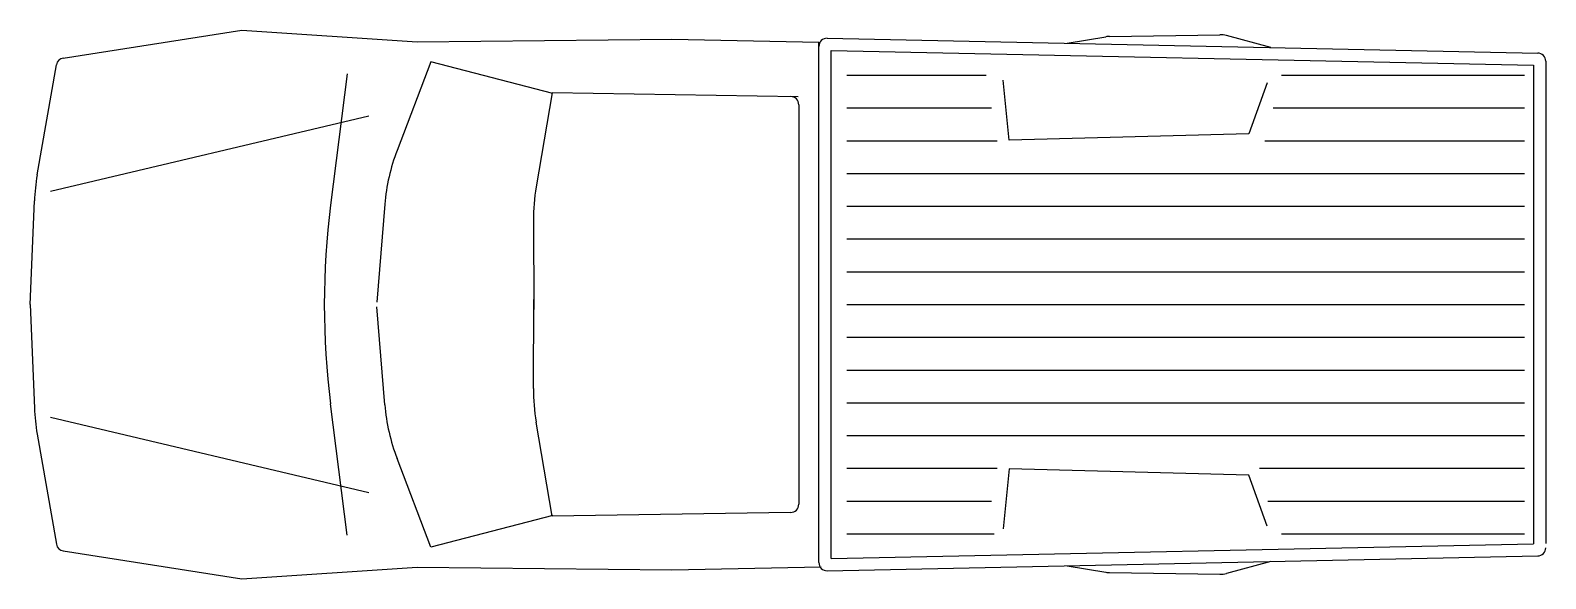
# Model space of a CAD drawing. Extents: x 14893 to 19597, y 16090 to 17791.
import ezdxf

# ---------------------------------------------------------------- set-up
doc = ezdxf.new("R2010")
doc.units = 0
doc.header["$LTSCALE"] = 100
doc.header["$MEASUREMENT"] = 0
doc.layers.add('LX-CAR', color=6, linetype='CONTINUOUS')

msp = doc.modelspace()

# ---------------------------------------------------------------- linework, layer by layer
at = {"layer": 'LX-CAR'}
for p, q in [((14995.2, 17705.1), (15549.3, 17791)), ((15549.3, 17791), (16093.8, 17755)), ((16093.8, 17755), (16884.6, 17763.4)), ((16884.6, 17763.4), (17340.7, 17754.2)), ((17340.7, 16139.9), (17340.7, 17754.2)), ((17366.6, 17766.5), (19572, 17720.4)), ((18111.8, 17750.9), (18231.3, 17771)), ((18242.8, 17772.1), (18585, 17777.1)), ((18743.3, 17737.7), (18605.8, 17774.5)), ((16136.3, 17693.2), (16031.4, 17418.4)), ((16515.1, 17595.3), (16136.3, 17693.2)), ((17378.8, 17728.1), (19558.8, 17682.6)), ((17378.8, 16152.9), (17378.8, 17728.1)), ((19596.9, 17695), (19596.9, 16198.7)), ((14914.4, 17342.3), (14974, 17684.3)), ((15877, 17656.1), (15825.1, 17248.8)), ((17427.1, 17651.7), (17859.9, 17651.7)), ((18776.3, 17651.7), (19531.5, 17651.7)), ((19558.8, 17682.6), (19558.8, 16198.4)), ((16512.9, 17597.4), (16463.2, 17305.4)), ((17276.9, 17585.2), (16512.9, 17597.4)), ((17931.1, 17450.5), (17913, 17635.9)), ((18731.9, 17628.6), (18675.7, 17470.2)), ((17278.2, 17560.1), (17278.2, 16320.9)), ((17427.1, 17550.1), (17876.9, 17550.1)), ((18750.8, 17550.1), (19531.5, 17550.1)), ((15943.8, 17524.8), (14955.8, 17291)), ((18675.7, 17470.2), (17931.1, 17450.5)), ((17427.1, 17448.5), (17893.8, 17448.5)), ((18725.4, 17448.5), (19531.5, 17448.5)), ((17427.1, 17346.9), (19531.5, 17346.9)), ((14893, 16940.5), (14905.8, 17261.7)), ((15993.4, 17251.4), (15968.2, 16947.7)), ((17427.1, 17245.3), (19531.5, 17245.3)), ((16454.6, 17200.6), (16455.7, 16925)), ((17427.1, 17143.7), (19531.5, 17143.7)), ((17427.1, 17042.1), (19531.5, 17042.1)), ((14893, 16940.5), (14905.8, 16619.3)), ((16454.6, 16680.4), (16455.7, 16956)), ((17427.1, 16940.5), (19531.5, 16940.5)), ((15993.4, 16629.6), (15968.2, 16933.3)), ((17427.1, 16838.9), (19531.5, 16838.9)), ((17427.1, 16737.3), (19531.5, 16737.3)), ((15877, 16224.9), (15825.1, 16632.2)), ((17427.1, 16635.7), (19531.5, 16635.7)), ((15943.8, 16356.2), (14955.8, 16590)), ((16512.9, 16283.6), (16463.2, 16575.6)), ((14914.4, 16538.7), (14974, 16196.7)), ((17427.1, 16534.1), (19531.5, 16534.1)), ((16136.3, 16187.8), (16031.4, 16462.6)), ((17427.1, 16432.5), (17893.8, 16432.5)), ((17931.1, 16430.5), (17913, 16245.1)), ((18675.7, 16410.8), (17931.1, 16430.5)), ((18708.4, 16432.5), (19531.5, 16432.5)), ((18731.9, 16252.4), (18675.7, 16410.8)), ((17427.1, 16330.9), (17876.9, 16330.9)), ((18733.9, 16330.9), (19531.5, 16330.9)), ((16515.1, 16285.7), (16136.3, 16187.8)), ((17253.2, 16295.4), (16512.9, 16283.6)), ((17427.1, 16229.3), (17885.3, 16229.3)), ((18776.3, 16229.3), (19531.5, 16229.3)), ((17378.8, 16152.9), (19558.8, 16198.4)), ((14995.2, 16175.9), (15549.3, 16090)), ((17366.6, 16114.5), (19572, 16160.6)), ((18743.3, 16143.3), (18605.8, 16106.5)), ((15549.3, 16090), (16093.8, 16126)), ((16093.8, 16126), (16884.6, 16117.6)), ((16884.6, 16117.6), (17348.2, 16127)), ((18111.8, 16130.1), (18231.3, 16110)), ((18242.8, 16108.9), (18585, 16103.9))]:
    msp.add_line(p, q, dxfattribs=at)
for centre, radius, start, end in [((17366.1, 17741.1), 25.4, 88.8038, 180), ((18243.9, 17695.9), 76.2, 90.8398, 99.5481), ((18586.1, 17700.9), 76.2, 75.0266, 90.8398), ((14999.1, 17680), 25.4, 98.8162, 170.103), ((19571.5, 17695), 25.4, 360, 88.8038), ((17252.8, 17560.2), 25.4, 359.9392, 89.0846), ((16600.9, 17201), 609.6, 159.1096, 175.2601), ((15514.9, 17237.5), 609.6, 170.103, 177.7232), ((17064.2, 17203.1), 609.6, 170.3377, 180.2366), ((18243.9, 16940.5), 2438.4, 172.7371, 187.2629), ((17064.2, 16677.9), 609.6, 179.7634, 189.6623), ((15514.9, 16643.5), 609.6, 182.2768, 189.897), ((16600.9, 16680), 609.6, 184.7399, 200.8904), ((17252.8, 16320.8), 25.4, 270.9154, 0.0608), ((14999.1, 16201), 25.4, 189.897, 261.1838), ((19571.5, 16186), 25.4, 271.1962, 0), ((17366.1, 16139.9), 25.4, 180, 271.1962), ((18243.9, 16185.1), 76.2, 260.4519, 269.1602), ((18586.1, 16180.1), 76.2, 269.1602, 284.9734)]:
    msp.add_arc(centre, radius, start, end, dxfattribs=at)

doc.saveas('drawing.dxf')
